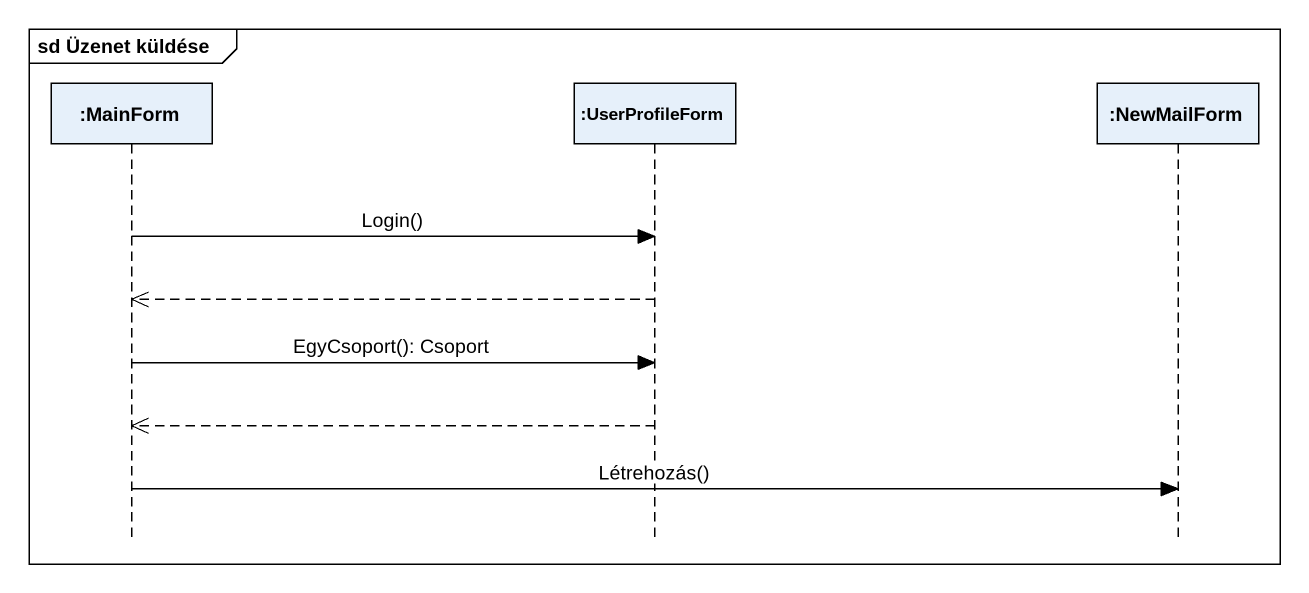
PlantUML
@startuml
mainframe sd Üzenet küldése
hide footbox
participant ":MainForm" as MainForm
participant ":UserProfileForm" as UserProfileForm
participant ":NewMailForm" as NewMailForm

MainForm -> UserProfileForm : Login()
UserProfileForm -->> MainForm
MainForm -> UserProfileForm : EgyCsoport(): Csoport
UserProfileForm -->> MainForm
MainForm -> NewMailForm : Létrehozás()
@enduml
